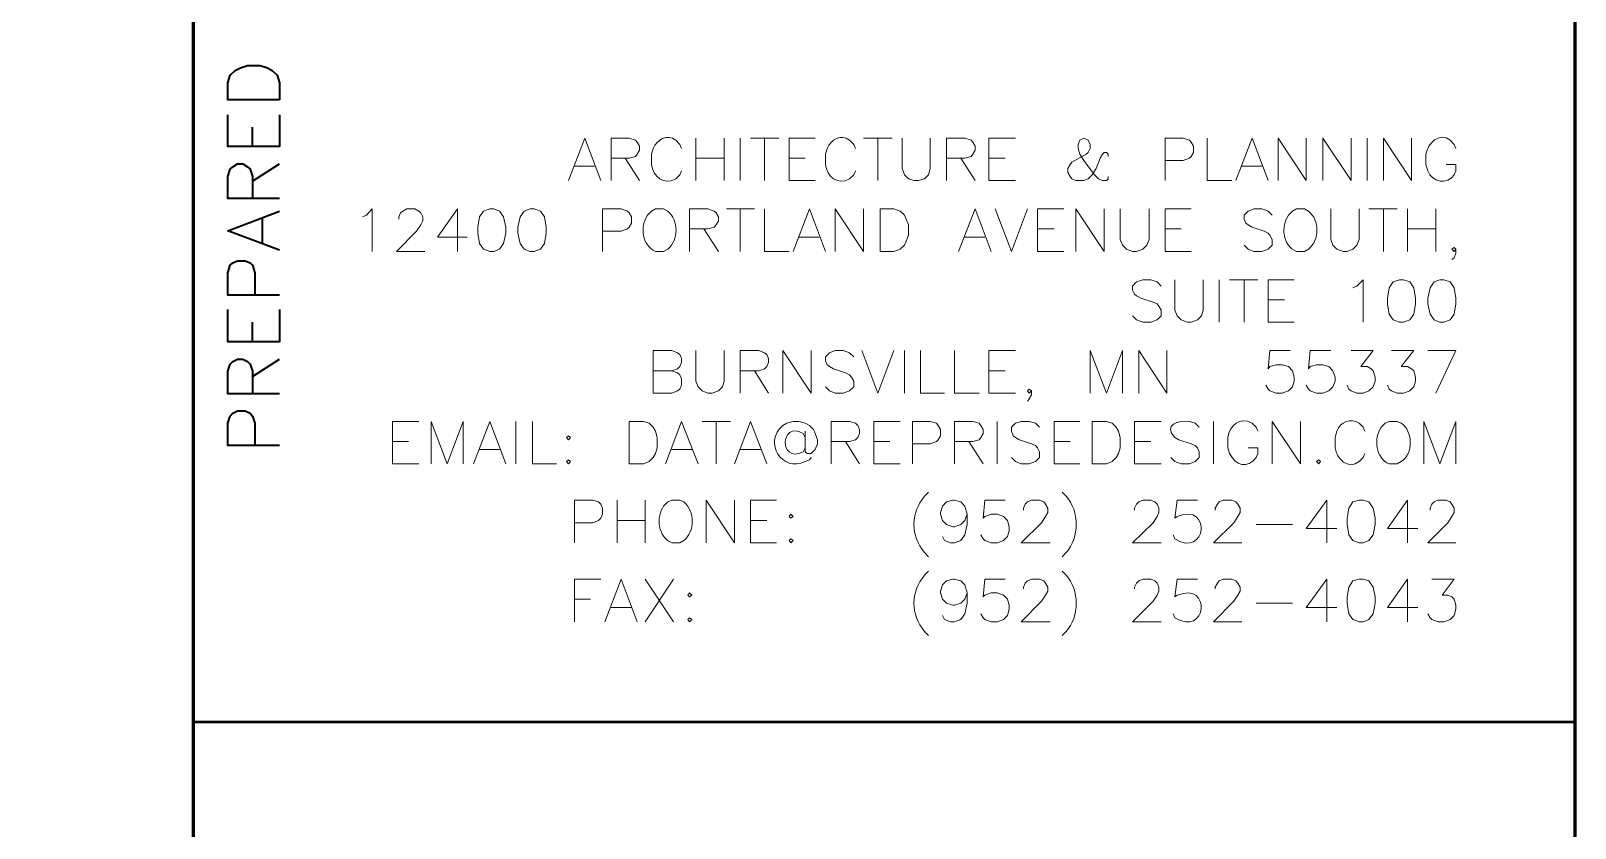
# Model space of a CAD drawing. Header units: inches. Extents: x 5 to 516, y -193 to 129.
# Drawn here: x 113.6 to 116.58, y -177.807 to -176.269 of the extents above; entities that cross this region are included whole.
import ezdxf

# ---------------------------------------------------------------- set-up
doc = ezdxf.new("R2010")
doc.units = ezdxf.units.IN
doc.header["$MEASUREMENT"] = 0
doc.layers.add('PDF8_Geometry', color=7, linetype='Continuous')

msp = doc.modelspace()

# ---------------------------------------------------------------- linework, layer by layer
at = {"layer": 'PDF8_Geometry', "lineweight": 60}
for points in [[(116.5799627, -192.1857845), (116.5799627, -162.1857821), (71.5799591, -162.1857821), (71.5799591, -192.1857845)], [(113.9132959, -162.1857821), (113.9132959, -192.1857845)]]:
    msp.add_lwpolyline(points, dxfattribs=at)
at = {"layer": 'PDF8_Geometry', "lineweight": 35}
msp.add_lwpolyline([(114.0799625, -176.402449), (113.9799625, -176.402449), (113.9799625, -176.3691157), (113.984407, -176.3546712), (113.994407, -176.3457823), (114.004407, -176.3402268), (114.0177403, -176.3357823), (114.0421847, -176.3357823), (114.0566292, -176.3402268), (114.0655181, -176.3457823), (114.0755181, -176.3546712), (114.0799625, -176.3691157)], close=True, dxfattribs=at)
for points in [[(114.0799625, -176.4313376), (114.0799625, -176.4924488), (113.9799625, -176.4924488), (113.9799625, -176.4313376)], [(114.0277402, -176.4924488), (114.0277402, -176.454671)], [(114.0799625, -176.5924492), (113.9799625, -176.5924492), (113.9799625, -176.550227), (113.984407, -176.5357825), (113.9899625, -176.5313381), (113.9988514, -176.5257825), (114.0088514, -176.5257825), (114.0177403, -176.5313381), (114.0232959, -176.5357825), (114.0277403, -176.550227), (114.0277403, -176.5924492)], [(114.0277402, -176.559115), (114.0799624, -176.5257816)], [(114.0799625, -176.6924485), (113.9799625, -176.6546708), (114.0799625, -176.616893)], [(114.0466291, -176.6791157), (114.0466291, -176.631338)], [(114.0799625, -176.7791151), (113.9799625, -176.7791151), (113.9799625, -176.7357817), (113.984407, -176.7213373), (113.9899625, -176.7168929), (113.9988514, -176.7124484), (114.0132959, -176.7124484), (114.0232959, -176.7168929), (114.0277403, -176.7213373), (114.0321847, -176.7357817), (114.0321847, -176.7791151)], [(114.0799625, -176.8068937), (114.0799625, -176.8691159), (113.9799625, -176.8691159), (113.9799625, -176.8068937)], [(114.0277402, -176.8691159), (114.0277402, -176.8313382)], [(114.0799625, -176.9691153), (113.9799625, -176.9691153), (113.9799625, -176.9257819), (113.984407, -176.9124486), (113.9899625, -176.906893), (113.9988514, -176.9024486), (114.0088514, -176.9024486), (114.0177403, -176.906893), (114.0232959, -176.9124486), (114.0277403, -176.9257819), (114.0277403, -176.9691153)], [(114.0277402, -176.9357822), (114.0799624, -176.9024488)], [(114.0799625, -177.0691157), (113.9799625, -177.0691157), (113.9799625, -177.0257824), (113.984407, -177.0124491), (113.9899625, -177.0068935), (113.9988514, -177.0024491), (114.0132959, -177.0024491), (114.0232959, -177.0068935), (114.0277403, -177.0124491), (114.0321847, -177.0257824), (114.0321847, -177.0691157)]]:
    msp.add_lwpolyline(points, dxfattribs=at)
at = {"layer": 'PDF8_Geometry', "lineweight": 15}
for points in [[(114.6377403, -176.558005), (114.6688514, -176.4757828), (114.6999625, -176.558005)], [(114.7199625, -176.558005), (114.7199625, -176.4757828), (114.754407, -176.4757828), (114.7666292, -176.4802273), (114.7699625, -176.4835606), (114.774407, -176.4913384), (114.774407, -176.4991161), (114.7699625, -176.5068939), (114.7666292, -176.5113384), (114.754407, -176.5146717), (114.7199625, -176.5146717)], [(114.883296, -176.4757816), (114.883296, -176.5580039)], [(114.9377402, -176.4757816), (114.9377402, -176.5580039)], [(114.9688515, -176.4757816), (114.9688515, -176.5580039)], [(114.9888515, -176.4757816), (115.043296, -176.4757816)], [(115.0155182, -176.4757816), (115.0155182, -176.5580039)], [(115.1132958, -176.558005), (115.0632958, -176.558005), (115.0632958, -176.4757828), (115.1132958, -176.4757828)], [(115.2066292, -176.4757816), (115.2621848, -176.4757816)], [(115.234407, -176.4757816), (115.234407, -176.5580039)], [(115.2810737, -176.4757816), (115.2810737, -176.5346705), (115.2855182, -176.5468927), (115.293296, -176.5546705), (115.3044071, -176.5580039), (115.3121849, -176.5580039), (115.3244071, -176.5546705), (115.3321849, -176.5468927), (115.3355182, -176.5346705), (115.3355182, -176.4757816)], [(115.3666292, -176.558005), (115.3666292, -176.4757828), (115.4021848, -176.4757828), (115.414407, -176.4802273), (115.4177403, -176.4835606), (115.4221848, -176.4913384), (115.4221848, -176.4991161), (115.4177403, -176.5068939), (115.414407, -176.5113384), (115.4021848, -176.5146717), (115.3666292, -176.5146717)], [(115.4999626, -176.558005), (115.4488515, -176.558005), (115.4488515, -176.4757828), (115.4999626, -176.4757828)], [(115.6788515, -176.511338), (115.6788515, -176.5068936), (115.6755181, -176.5035602), (115.6710737, -176.5035602), (115.6677404, -176.5068936), (115.6632959, -176.5146713), (115.6555181, -176.5346713), (115.6477404, -176.5468936), (115.6399626, -176.5546713), (115.6321848, -176.5580047), (115.6166293, -176.5580047), (115.6088515, -176.5546713), (115.6055181, -176.5502269), (115.6010737, -176.5424491), (115.6010737, -176.5346713), (115.6055181, -176.5268936), (115.6088515, -176.5224491), (115.6366293, -176.5068936), (115.6399626, -176.5035602), (115.644407, -176.4957824), (115.644407, -176.4880047), (115.6399626, -176.4802269), (115.6321848, -176.4757824), (115.624407, -176.4802269), (115.6210737, -176.4880047), (115.6210737, -176.4957824), (115.624407, -176.5068936), (115.6321848, -176.5191158), (115.6521848, -176.5468936), (115.6599626, -176.5546713), (115.6677404, -176.5580047), (115.6755181, -176.5580047), (115.6788515, -176.5546713), (115.6788515, -176.5502269)], [(115.7888515, -176.558005), (115.7888515, -176.4757828), (115.823296, -176.4757828), (115.8355182, -176.4802273), (115.8388515, -176.4835606), (115.843296, -176.4913384), (115.843296, -176.5035606), (115.8388515, -176.5113384), (115.8355182, -176.5146717), (115.823296, -176.5191161), (115.7888515, -176.5191161)], [(115.8699627, -176.4757816), (115.8699627, -176.5580039), (115.9177405, -176.5580039)], [(115.9255183, -176.558005), (115.9566294, -176.4757828), (115.9877405, -176.558005)], [(116.0066292, -176.558005), (116.0066292, -176.4757828), (116.0610737, -176.558005), (116.0610737, -176.4757828)], [(116.093296, -176.558005), (116.093296, -176.4757828), (116.1477405, -176.558005), (116.1477405, -176.4757828)], [(116.1788515, -176.4757816), (116.1788515, -176.5580039)], [(116.2099628, -176.558005), (116.2099628, -176.4757828), (116.2644072, -176.558005), (116.2644072, -176.4757828)], [(114.8010738, -176.4957819), (114.7977405, -176.5068931), (114.7977405, -176.5268931)], [(114.8555182, -176.4957819), (114.8521849, -176.4880042), (114.8444071, -176.4802264)], [(115.1366293, -176.4957819), (115.1332959, -176.5068931), (115.1332959, -176.5268931)], [(115.1910737, -176.4957819), (115.1877404, -176.4880042), (115.1799626, -176.4802264)], [(116.3499627, -176.4957819), (116.3466294, -176.4880042), (116.3388516, -176.4802264)], [(114.6488515, -176.5302273), (114.6877404, -176.5302273)], [(114.7466293, -176.5146712), (114.774407, -176.5580045)], [(114.883296, -176.5146712), (114.9377405, -176.5146712)], [(115.0632958, -176.5146712), (115.0944069, -176.5146712)], [(115.394407, -176.5146712), (115.4221848, -176.5580045)], [(115.4488515, -176.5146712), (115.4799626, -176.5146712)], [(115.9366292, -176.5302273), (115.9755181, -176.5302273)], [(116.292185, -176.5068931), (116.292185, -176.5268931), (116.2955183, -176.5391153)], [(116.3466294, -176.5468931), (116.3499627, -176.5391153), (116.3499627, -176.5268931), (116.3310739, -176.5268931)], [(114.8444071, -176.5546708), (114.8521849, -176.5468931), (114.8555182, -176.5391153)], [(115.1799626, -176.5546708), (115.1877404, -176.5468931), (115.1910737, -176.5391153)], [(114.2399625, -176.6280045), (114.2477403, -176.6246711), (114.2588514, -176.6124489), (114.2588514, -176.6946711)], [(114.3099625, -176.6324487), (114.3099625, -176.6280043), (114.3132958, -176.6202265), (114.3177403, -176.6168932), (114.3255181, -176.6124487), (114.3410736, -176.6124487), (114.3488514, -176.6168932), (114.3521847, -176.6202265), (114.3566292, -176.6280043), (114.3566292, -176.6357821), (114.3521847, -176.6435598), (114.344407, -176.6557821), (114.3055181, -176.6946709), (114.3599625, -176.6946709)], [(114.4232958, -176.6946706), (114.4232958, -176.6124484), (114.3844069, -176.6668928), (114.4421847, -176.6668928)], [(114.703296, -176.6946707), (114.703296, -176.6124484), (114.7388515, -176.6124484), (114.7510738, -176.6168929), (114.7544071, -176.6202262), (114.7588515, -176.628004), (114.7588515, -176.6402262), (114.7544071, -176.648004), (114.7510738, -176.6513373), (114.7388515, -176.6557818), (114.703296, -176.6557818)], [(114.8288513, -176.6168928), (114.8210736, -176.6124484), (114.805518, -176.6124484), (114.7977402, -176.6168928), (114.7899625, -176.6246706)], [(114.8710737, -176.6946707), (114.8710737, -176.6124484), (114.9066293, -176.6124484), (114.9188515, -176.6168929), (114.9221848, -176.6202262), (114.9266293, -176.628004), (114.9266293, -176.6357818), (114.9221848, -176.6435596), (114.9188515, -176.648004), (114.9066293, -176.6513373), (114.8710737, -176.6513373)], [(114.9421848, -176.6124484), (114.9966292, -176.6124484)], [(114.9688515, -176.6124484), (114.9688515, -176.6946706)], [(115.0155182, -176.6124484), (115.0155182, -176.6946706), (115.063296, -176.6946706)], [(115.0710738, -176.6946707), (115.1021849, -176.6124484), (115.133296, -176.6946707)], [(115.1521847, -176.6946707), (115.1521847, -176.6124484), (115.2066292, -176.6946707), (115.2066292, -176.6124484)], [(115.3899625, -176.6946707), (115.4221847, -176.6124484), (115.4532958, -176.6946707)], [(115.4610738, -176.6124484), (115.4921849, -176.6946706), (115.523296, -176.6124484)], [(115.5932958, -176.6946707), (115.5421847, -176.6946707), (115.5421847, -176.6124484), (115.5932958, -176.6124484)], [(115.6166292, -176.6946707), (115.6166292, -176.6124484), (115.6710737, -176.6946707), (115.6710737, -176.6124484)], [(115.7021847, -176.6124484), (115.7021847, -176.6713373), (115.7066292, -176.6824484), (115.7144069, -176.6902262), (115.725518, -176.6946706), (115.7332958, -176.6946706), (115.745518, -176.6902262), (115.7532958, -176.6824484), (115.7577403, -176.6713373), (115.7577403, -176.6124484)], [(115.8388515, -176.6946707), (115.7888515, -176.6946707), (115.7888515, -176.6124484), (115.8388515, -176.6124484)], [(115.9955183, -176.6246713), (115.9877405, -176.6168935), (115.9755183, -176.612449), (115.9599627, -176.612449), (115.9488516, -176.6168935), (115.9410738, -176.6246713), (115.9410738, -176.632449), (115.9444072, -176.6402268), (115.9488516, -176.6435601), (115.9566294, -176.6480046), (115.9799627, -176.6557824), (115.9877405, -176.6591157), (115.9910738, -176.6635601), (115.9955183, -176.6713379), (115.9955183, -176.682449), (115.9877405, -176.6902268), (115.9755183, -176.6946713), (115.9599627, -176.6946713), (115.9488516, -176.6902268), (115.9410738, -176.682449)], [(116.0655181, -176.6168928), (116.0577403, -176.6124484), (116.0421848, -176.6124484), (116.034407, -176.6168928), (116.0266292, -176.6246706)], [(116.1088515, -176.6124484), (116.1088515, -176.6713373), (116.1121849, -176.6824484), (116.1199626, -176.6902262), (116.1321849, -176.6946706), (116.1399626, -176.6946706), (116.1510738, -176.6902262), (116.1588515, -176.6824484), (116.163296, -176.6713373), (116.163296, -176.6124484)], [(116.182185, -176.6124484), (116.2366294, -176.6124484)], [(116.2099628, -176.6124484), (116.2099628, -176.6946706)], [(116.2566292, -176.6124484), (116.2566292, -176.6946706)], [(116.3110737, -176.6124484), (116.3110737, -176.6946706)], [(114.8988515, -176.651338), (114.9266293, -176.6946713)], [(115.5421847, -176.651338), (115.5744069, -176.651338)], [(115.7888515, -176.651338), (115.8199626, -176.651338)], [(116.2566292, -176.651338), (116.3110737, -176.651338)], [(115.0821847, -176.6668929), (115.1210736, -176.6668929)], [(115.4021847, -176.6668929), (115.4410736, -176.6668929)], [(114.805518, -176.6946706), (114.8210736, -176.6946706), (114.8288513, -176.6902262)], [(116.0421848, -176.6946706), (116.0577403, -176.6946706), (116.0655181, -176.6902262)], [(116.3499627, -176.6902264), (116.3466294, -176.6946709), (116.342185, -176.6902264), (116.3466294, -176.6868931), (116.3499627, -176.6902264), (116.3499627, -176.6980042), (116.3466294, -176.7068931), (116.342185, -176.7102264)], [(115.7810738, -176.761338), (115.773296, -176.7535602), (115.7610738, -176.7491158), (115.7455182, -176.7491158), (115.733296, -176.7535602), (115.7255182, -176.761338), (115.7255182, -176.7691158), (115.7299627, -176.7768936), (115.733296, -176.7802269), (115.7421849, -176.7846714), (115.7655182, -176.7924491), (115.773296, -176.7957825), (115.7766293, -176.8002269), (115.7810738, -176.8080047), (115.7810738, -176.8191158), (115.773296, -176.8268936), (115.7610738, -176.831338), (115.7455182, -176.831338), (115.733296, -176.8268936), (115.7255182, -176.8191158)], [(115.8077405, -176.7491152), (115.8077405, -176.8080041), (115.8121849, -176.8191152), (115.8199627, -176.826893), (115.8310738, -176.8313374), (115.8388516, -176.8313374), (115.8510738, -176.826893), (115.8588516, -176.8191152), (115.862185, -176.8080041), (115.862185, -176.7491152)], [(115.893296, -176.7491152), (115.893296, -176.8313374)], [(115.913296, -176.7491152), (115.9677405, -176.7491152)], [(115.9410738, -176.7491152), (115.9410738, -176.8313374)], [(116.0377405, -176.8313374), (115.9877405, -176.8313374), (115.9877405, -176.7491152), (116.0377405, -176.7491152)], [(116.1510737, -176.7646712), (116.1588515, -176.7613379), (116.1710737, -176.7491157), (116.1710737, -176.8313379)], [(115.9877405, -176.7880047), (116.0188517, -176.7880047)], [(114.8010737, -176.9680042), (114.8010737, -176.885782), (114.8366293, -176.885782), (114.8477404, -176.8902264), (114.8521849, -176.8935598), (114.8555182, -176.9013375), (114.8555182, -176.9091153), (114.8521849, -176.9168931), (114.8477404, -176.9213375), (114.8366293, -176.9246709), (114.8010737, -176.9246709)], [(114.883296, -176.8857819), (114.883296, -176.9446708), (114.8877405, -176.9557819), (114.8955182, -176.9635597), (114.9066294, -176.9680042), (114.9144071, -176.9680042), (114.9266294, -176.9635597), (114.9344071, -176.9557819), (114.9377405, -176.9446708), (114.9377405, -176.8857819)], [(114.9688515, -176.9680042), (114.9688515, -176.885782), (115.004407, -176.885782), (115.0155182, -176.8902264), (115.0199626, -176.8935598), (115.0232959, -176.9013375), (115.0232959, -176.9091153), (115.0199626, -176.9168931), (115.0155182, -176.9213375), (115.004407, -176.9246709), (114.9688515, -176.9246709)], [(115.0510738, -176.9680042), (115.0510738, -176.885782), (115.1055182, -176.9680042), (115.1055182, -176.885782)], [(115.1877402, -176.8980048), (115.1799625, -176.890227), (115.1677402, -176.8857826), (115.1521847, -176.8857826), (115.1410736, -176.890227), (115.1332958, -176.8980048), (115.1332958, -176.9057826), (115.1366291, -176.9135603), (115.1410736, -176.9168937), (115.1488514, -176.9213381), (115.1721847, -176.9291159), (115.1799625, -176.9324492), (115.1832958, -176.9368937), (115.1877402, -176.9446715), (115.1877402, -176.9557826), (115.1799625, -176.9635604), (115.1677402, -176.9680048), (115.1521847, -176.9680048), (115.1410736, -176.9635604), (115.1332958, -176.9557826)], [(115.203296, -176.8857819), (115.2344071, -176.9680042), (115.2655182, -176.8857819)], [(115.285518, -176.8857819), (115.285518, -176.9680042)], [(115.3166293, -176.8857819), (115.3166293, -176.9680042), (115.3632959, -176.9680042)], [(115.3821847, -176.8857819), (115.3821847, -176.9680042), (115.4299625, -176.9680042)], [(115.4999626, -176.9680042), (115.4488515, -176.9680042), (115.4488515, -176.885782), (115.4999626, -176.885782)], [(115.644407, -176.9680042), (115.644407, -176.885782), (115.6755181, -176.9680042), (115.7066292, -176.885782), (115.7066292, -176.9680042)], [(115.7377405, -176.9680042), (115.7377405, -176.885782), (115.792185, -176.9680042), (115.792185, -176.885782)], [(116.0299627, -176.8857819), (115.9910739, -176.8857819), (115.9877405, -176.9213375), (115.9910739, -176.916893), (116.0032961, -176.9135597), (116.0144072, -176.9135597), (116.0266294, -176.916893), (116.0344072, -176.9246708), (116.0377405, -176.9368931), (116.0377405, -176.9446708), (116.0344072, -176.9557819), (116.0266294, -176.9635597), (116.0144072, -176.9680042), (116.0032961, -176.9680042), (115.9910739, -176.9635597), (115.9877405, -176.9602264), (115.9832961, -176.9524486)], [(116.1088515, -176.8857819), (116.0688515, -176.8857819), (116.0655182, -176.9213375), (116.0688515, -176.916893), (116.0810738, -176.9135597), (116.093296, -176.9135597), (116.1044071, -176.916893), (116.1121849, -176.9246708), (116.1166293, -176.9368931), (116.1166293, -176.9446708), (116.1121849, -176.9557819), (116.1044071, -176.9635597), (116.093296, -176.9680042), (116.0810738, -176.9680042), (116.0688515, -176.9635597), (116.0655182, -176.9602264), (116.0610738, -176.9524486)], [(116.1477405, -176.8857819), (116.1899628, -176.8857819), (116.1666294, -176.916893), (116.1788517, -176.916893), (116.1866294, -176.9213375), (116.1899628, -176.9246708), (116.1944072, -176.9368931), (116.1944072, -176.9446708), (116.1899628, -176.9557819), (116.182185, -176.9635597), (116.1710739, -176.9680042), (116.1588517, -176.9680042), (116.1477405, -176.9635597), (116.1432961, -176.9602264), (116.1399628, -176.9524486)], [(116.2255183, -176.8857819), (116.2688516, -176.8857819), (116.2444072, -176.916893), (116.2566294, -176.916893), (116.2644072, -176.9213375), (116.2688516, -176.9246708), (116.2721849, -176.9368931), (116.2721849, -176.9446708), (116.2688516, -176.9557819), (116.2610738, -176.9635597), (116.2488516, -176.9680042), (116.2366294, -176.9680042), (116.2255183, -176.9635597), (116.2210738, -176.9602264), (116.2177405, -176.9524486)], [(116.3110737, -176.9680042), (116.3499626, -176.885782), (116.2955182, -176.885782)], [(114.8366293, -176.9246715), (114.8477404, -176.9291159), (114.8521848, -176.9324493), (114.8555182, -176.9402271), (114.8555182, -176.9524493), (114.8521848, -176.9602271), (114.8477404, -176.9635604), (114.8366293, -176.9680048), (114.8010737, -176.9680048)], [(114.9966293, -176.9246715), (115.0232959, -176.9680048)], [(115.4488515, -176.9246715), (115.4799626, -176.9246715)], [(115.5310738, -176.9635599), (115.5266293, -176.9680044), (115.523296, -176.9635599), (115.5266293, -176.9602266), (115.5310738, -176.9635599), (115.5310738, -176.9713377), (115.5266293, -176.9791155), (115.523296, -176.9835599)], [(114.3488513, -177.104671), (114.2977402, -177.104671), (114.2977402, -177.0224487), (114.3488513, -177.0224487)], [(114.3721848, -177.104671), (114.3721848, -177.0224487), (114.4032959, -177.104671), (114.434407, -177.0224487), (114.434407, -177.104671)], [(114.454407, -177.104671), (114.4855181, -177.0224487), (114.5166293, -177.104671)], [(114.535518, -177.0224487), (114.535518, -177.1046709)], [(114.5677403, -177.0224487), (114.5677403, -177.1046709), (114.6144069, -177.1046709)], [(114.824407, -177.104671), (114.8555181, -177.0224487), (114.8877403, -177.104671)], [(114.895518, -177.0224487), (114.9499625, -177.0224487)], [(114.9221847, -177.0224487), (114.9221847, -177.1046709)], [(114.9577403, -177.104671), (114.9888514, -177.0224487), (115.0199625, -177.104671)], [(115.094407, -177.041338), (115.094407, -177.081338), (115.0977404, -177.0846713), (115.1055181, -177.0846713), (115.1132959, -177.0768935), (115.1177404, -177.0657824), (115.1177404, -177.0580046), (115.1132959, -177.0457824), (115.1099626, -177.0380046), (115.1021848, -177.0302268), (115.094407, -177.0257824), (115.0821848, -177.0224491), (115.0710737, -177.0224491), (115.0588515, -177.0257824), (115.0510737, -177.0302268)], [(115.144407, -177.104671), (115.144407, -177.0224487), (115.1799625, -177.0224487), (115.1910737, -177.0257821), (115.1955181, -177.0302265), (115.1988514, -177.0380043), (115.1988514, -177.0457821), (115.1955181, -177.0535599), (115.1910737, -177.0580043), (115.1799625, -177.0613376), (115.144407, -177.0613376)], [(115.2777404, -177.104671), (115.2266293, -177.104671), (115.2266293, -177.0224487), (115.2777404, -177.0224487)], [(115.3010738, -177.104671), (115.3010738, -177.0224487), (115.3355182, -177.0224487), (115.3477405, -177.0257821), (115.3510738, -177.0302265), (115.3555182, -177.0380043), (115.3555182, -177.0502265), (115.3510738, -177.0580043), (115.3477405, -177.0613376), (115.3355182, -177.0657821), (115.3010738, -177.0657821)], [(115.3821847, -177.104671), (115.3821847, -177.0224487), (115.4177403, -177.0224487), (115.4299625, -177.0257821), (115.4332958, -177.0302265), (115.4377403, -177.0380043), (115.4377403, -177.0457821), (115.4332958, -177.0535599), (115.4299625, -177.0580043), (115.4177403, -177.0613376), (115.3821847, -177.0613376)], [(115.464407, -177.0224487), (115.464407, -177.1046709)], [(115.5466293, -177.0335594), (115.5388515, -177.0257816), (115.5266293, -177.0224483), (115.5110737, -177.0224483), (115.4999626, -177.0257816), (115.4921848, -177.0335594), (115.4921848, -177.0413371), (115.4955181, -177.050226), (115.4999626, -177.0535594), (115.5077404, -177.0580038), (115.5310737, -177.0657816), (115.5388515, -177.0691149), (115.5421848, -177.0735594), (115.5466293, -177.0813371), (115.5466293, -177.0924483), (115.5388515, -177.100226), (115.5266293, -177.1046705), (115.5110737, -177.1046705), (115.4999626, -177.100226), (115.4921848, -177.0924483)], [(115.624407, -177.104671), (115.574407, -177.104671), (115.574407, -177.0224487), (115.624407, -177.0224487)], [(115.7810736, -177.104671), (115.7299625, -177.104671), (115.7299625, -177.0224487), (115.7810736, -177.0224487)], [(115.854407, -177.0335594), (115.8466292, -177.0257816), (115.8355181, -177.0224483)], [(115.8821847, -177.0224487), (115.8821847, -177.1046709)], [(115.9677405, -177.041338), (115.9644072, -177.0335602), (115.9566294, -177.0257824)], [(115.9955183, -177.104671), (115.9955183, -177.0224487), (116.0499627, -177.104671), (116.0499627, -177.0224487)], [(116.1199625, -177.041338), (116.1166292, -177.0535602), (116.1166292, -177.0735602)], [(116.174407, -177.041338), (116.1710736, -177.0335602), (116.1632959, -177.0257824)], [(116.2444071, -177.025782), (116.2366293, -177.0224487), (116.2210737, -177.0224487), (116.2132959, -177.025782), (116.2055182, -177.0335598)], [(116.2877405, -177.104671), (116.2877405, -177.0224487), (116.3188516, -177.104671), (116.3499627, -177.0224487), (116.3499627, -177.104671)], [(114.2977402, -177.0613371), (114.3288513, -177.0613371)], [(115.094407, -177.0535597), (115.0899626, -177.0457819)], [(115.1721848, -177.0613371), (115.1988514, -177.1046705)], [(115.2266293, -177.0613371), (115.2577404, -177.0613371)], [(115.4099625, -177.0613371), (115.4377403, -177.1046705)], [(115.574407, -177.0613371), (115.6055182, -177.0613371)], [(115.7299625, -177.0613371), (115.7610736, -177.0613371)], [(115.8077403, -177.0535594), (115.8155181, -177.0580038), (115.8388514, -177.0657816), (115.8466292, -177.0691149), (115.8510736, -177.0735594), (115.854407, -177.0813371), (115.854407, -177.0924483), (115.8466292, -177.100226), (115.8355181, -177.1046705), (115.8199625, -177.1046705), (115.8077403, -177.100226), (115.7999625, -177.0924483)], [(115.9099627, -177.0535602), (115.9099627, -177.0735602), (115.9132961, -177.0846713)], [(114.465518, -177.0768932), (114.5044069, -177.0768932)], [(114.8366293, -177.0768932), (114.8755182, -177.0768932)], [(114.9688515, -177.0768932), (115.0077404, -177.0768932)], [(115.0899626, -177.0813375), (115.094407, -177.0735597)], [(115.094407, -177.1002268), (115.1021848, -177.0968935), (115.1055181, -177.0924491)], [(115.9644072, -177.0924491), (115.9677405, -177.0846713), (115.9677405, -177.0735602), (115.9488516, -177.0735602)], [(116.1632959, -177.1002268), (116.1710736, -177.0924491), (116.174407, -177.0846713)], [(116.2210737, -177.1046709), (116.2366293, -177.1046709), (116.2444071, -177.1002265)], [(115.3321848, -177.1591155), (115.324407, -177.1668932)], [(115.5899625, -177.1591155), (115.5977403, -177.1668932)], [(114.6488515, -177.2568938), (114.6488515, -177.1746716), (114.684407, -177.1746716), (114.6955182, -177.1780049), (114.6999626, -177.1824493), (114.7032959, -177.1902271), (114.7032959, -177.2013382), (114.6999626, -177.209116), (114.6955182, -177.2135605), (114.684407, -177.2180049), (114.6488515, -177.2180049)], [(114.7310738, -177.1746715), (114.7310738, -177.2568938)], [(114.785518, -177.1746715), (114.785518, -177.2568938)], [(114.8599626, -177.1780049), (114.8521848, -177.1746715), (114.8366293, -177.1746715), (114.8288515, -177.1780049), (114.8210737, -177.1857826)], [(114.9032958, -177.2568938), (114.9032958, -177.1746716), (114.9577402, -177.2568938), (114.9577402, -177.1746716)], [(115.0388515, -177.2568938), (114.9888515, -177.2568938), (114.9888515, -177.1746716), (115.0388515, -177.1746716)], [(115.4066293, -177.2013382), (115.4021848, -177.2135605), (115.3944071, -177.2213382), (115.3821848, -177.2257827), (115.3788515, -177.2257827), (115.3666293, -177.2213382), (115.3588515, -177.2135605), (115.3555182, -177.2013382), (115.3555182, -177.1980049), (115.3588515, -177.1857827), (115.3666293, -177.1780049), (115.3788515, -177.1746716), (115.3821848, -177.1746716), (115.3944071, -177.1780049), (115.4021848, -177.1857827), (115.4066293, -177.2013382), (115.4066293, -177.2213382), (115.4021848, -177.2413382), (115.3944071, -177.2524494), (115.3821848, -177.2568938), (115.3744071, -177.2568938), (115.363296, -177.2524494), (115.3588515, -177.2446716)], [(115.4799625, -177.1746715), (115.4410736, -177.1746715), (115.4377402, -177.209116), (115.4410736, -177.2057826), (115.4532958, -177.2013382), (115.4644069, -177.2013382), (115.4766291, -177.2057826), (115.4844069, -177.2135604), (115.4877403, -177.2257826), (115.4877403, -177.2335604), (115.4844069, -177.2446715), (115.4766291, -177.2524493), (115.4644069, -177.2568938), (115.4532958, -177.2568938), (115.4410736, -177.2524493), (115.4377402, -177.249116), (115.4332958, -177.2413382)], [(115.5155183, -177.1935596), (115.5155183, -177.1902263), (115.5188516, -177.1824485), (115.5232961, -177.1780041), (115.5310738, -177.1746708), (115.5466294, -177.1746708), (115.5544072, -177.1780041), (115.5577405, -177.1824485), (115.5621849, -177.1902263), (115.5621849, -177.1980041), (115.5577405, -177.2057819), (115.5499627, -177.2180041), (115.5110738, -177.256893), (115.5666294, -177.256893)], [(115.7299625, -177.1935596), (115.7299625, -177.1902263), (115.7332958, -177.1824485), (115.7377403, -177.1780041), (115.745518, -177.1746708), (115.7610736, -177.1746708), (115.7688514, -177.1780041), (115.7732958, -177.1824485), (115.7766292, -177.1902263), (115.7766292, -177.1980041), (115.7732958, -177.2057819), (115.7655181, -177.2180041), (115.725518, -177.256893), (115.7810736, -177.256893)], [(115.8510738, -177.1746715), (115.8121849, -177.1746715), (115.8077404, -177.209116), (115.8121849, -177.2057826)], [(115.8855182, -177.1935596), (115.8855182, -177.1902263), (115.8899627, -177.1824485), (115.893296, -177.1780041), (115.9010738, -177.1746708), (115.9177405, -177.1746708), (115.9255182, -177.1780041), (115.9288516, -177.1824485), (115.933296, -177.1902263), (115.933296, -177.1980041), (115.9288516, -177.2057819), (115.9210738, -177.2180041), (115.8821849, -177.256893), (115.9366293, -177.256893)], [(116.1010738, -177.2568938), (116.1010738, -177.1746715), (116.0610738, -177.229116), (116.1199627, -177.229116)], [(116.2566292, -177.2568938), (116.2566292, -177.1746715), (116.2177404, -177.229116), (116.2766292, -177.229116)], [(116.2999628, -177.1935596), (116.2999628, -177.1902263), (116.3032961, -177.1824485), (116.3077406, -177.1780041), (116.3155184, -177.1746708), (116.3310739, -177.1746708), (116.3388517, -177.1780041), (116.342185, -177.1824485), (116.3466295, -177.1902263), (116.3466295, -177.1980041), (116.342185, -177.2057819), (116.3344072, -177.2180041), (116.2955184, -177.256893), (116.3499628, -177.256893)], [(114.7310738, -177.21356), (114.7855182, -177.21356)], [(114.9888515, -177.21356), (115.0199626, -177.21356)], [(115.8077404, -177.249116), (115.8044071, -177.2413382)], [(115.964407, -177.2213374), (116.034407, -177.2213374)], [(114.8366293, -177.2568938), (114.8521848, -177.2568938), (114.8599626, -177.2524493)], [(115.324407, -177.2757821), (115.3321848, -177.2835599)], [(115.5977403, -177.2757821), (115.5899625, -177.2835599)], [(114.6488515, -177.4091155), (114.6488515, -177.3268933), (114.6999626, -177.3268933)], [(114.7077402, -177.4091155), (114.7388514, -177.3268933), (114.7699625, -177.4091155)], [(114.785518, -177.3268932), (114.8399624, -177.4091154)], [(114.8399625, -177.3268932), (114.785518, -177.4091154)], [(115.3321848, -177.3113372), (115.324407, -177.3191149)], [(115.4066293, -177.3535599), (115.4021848, -177.3657822), (115.3944071, -177.3735599), (115.3821848, -177.3768933), (115.3788515, -177.3768933), (115.3666293, -177.3735599), (115.3588515, -177.3657822), (115.3555182, -177.3535599), (115.3555182, -177.3502266), (115.3588515, -177.3380044), (115.3666293, -177.3302266), (115.3788515, -177.3268933), (115.3821848, -177.3268933), (115.3944071, -177.3302266), (115.4021848, -177.3380044), (115.4066293, -177.3535599), (115.4066293, -177.3735599), (115.4021848, -177.3935599), (115.3944071, -177.404671), (115.3821848, -177.4091155), (115.3744071, -177.4091155), (115.363296, -177.404671), (115.3588515, -177.3968933)], [(115.4799625, -177.3268932), (115.4410736, -177.3268932), (115.4377402, -177.3613377), (115.4410736, -177.3580043), (115.4532958, -177.3535599), (115.4644069, -177.3535599), (115.4766291, -177.3580043), (115.4844069, -177.3657821), (115.4877403, -177.3768932), (115.4877403, -177.384671), (115.4844069, -177.3968932), (115.4766291, -177.404671), (115.4644069, -177.4091154), (115.4532958, -177.4091154), (115.4410736, -177.404671), (115.4377402, -177.4013377), (115.4332958, -177.3935599)], [(115.5155183, -177.3457825), (115.5155183, -177.3424491), (115.5188516, -177.3346714), (115.5232961, -177.3302269), (115.5310738, -177.3268936), (115.5466294, -177.3268936), (115.5544072, -177.3302269), (115.5577405, -177.3346714), (115.5621849, -177.3424491), (115.5621849, -177.3502269), (115.5577405, -177.3580047), (115.5499627, -177.3691158), (115.5110738, -177.4091158), (115.5666294, -177.4091158)], [(115.5899625, -177.3113372), (115.5977403, -177.3191149)], [(115.7299625, -177.3457825), (115.7299625, -177.3424491), (115.7332958, -177.3346714), (115.7377403, -177.3302269), (115.745518, -177.3268936), (115.7610736, -177.3268936), (115.7688514, -177.3302269), (115.7732958, -177.3346714), (115.7766292, -177.3424491), (115.7766292, -177.3502269), (115.7732958, -177.3580047), (115.7655181, -177.3691158), (115.725518, -177.4091158), (115.7810736, -177.4091158)], [(115.8510738, -177.3268932), (115.8121849, -177.3268932), (115.8077404, -177.3613377), (115.8121849, -177.3580043)], [(115.8855182, -177.3457825), (115.8855182, -177.3424491), (115.8899627, -177.3346714), (115.893296, -177.3302269), (115.9010738, -177.3268936), (115.9177405, -177.3268936), (115.9255182, -177.3302269), (115.9288516, -177.3346714), (115.933296, -177.3424491), (115.933296, -177.3502269), (115.9288516, -177.3580047), (115.9210738, -177.3691158), (115.8821849, -177.4091158), (115.9366293, -177.4091158)], [(116.1010738, -177.4091154), (116.1010738, -177.3268932), (116.0610738, -177.3813377), (116.1199627, -177.3813377)], [(116.2566292, -177.4091154), (116.2566292, -177.3268932), (116.2177404, -177.3813377), (116.2766292, -177.3813377)], [(116.303296, -177.3268932), (116.3466293, -177.3268932), (116.323296, -177.3580043), (116.3344071, -177.3580043), (116.3421849, -177.3613377), (116.3466293, -177.3657821), (116.3499627, -177.3768932), (116.3499627, -177.384671), (116.3466293, -177.3968932), (116.3388516, -177.404671), (116.3266293, -177.4091154), (116.3155182, -177.4091154), (116.303296, -177.404671), (116.2999627, -177.4013377), (116.2955182, -177.3935599)], [(114.6488515, -177.3657828), (114.6799626, -177.3657828)], [(114.7199625, -177.3813377), (114.7588514, -177.3813377)], [(115.8077404, -177.4013377), (115.8044071, -177.3935599)], [(115.964407, -177.3735602), (116.034407, -177.3735602)], [(115.324407, -177.4280038), (115.3321848, -177.4357816)], [(115.5977403, -177.4280038), (115.5899625, -177.4357816)]]:
    msp.add_lwpolyline(points, dxfattribs=at)
for points in [[(114.485518, -176.6124484), (114.4732958, -176.6168928), (114.465518, -176.628004), (114.4621847, -176.648004), (114.4621847, -176.6591151), (114.465518, -176.6791151), (114.4732958, -176.6902262), (114.485518, -176.6946706), (114.4932958, -176.6946706), (114.5044069, -176.6902262), (114.5121847, -176.6791151), (114.5166291, -176.6591151), (114.5166291, -176.648004), (114.5121847, -176.628004), (114.5044069, -176.6168928), (114.4932958, -176.6124484)], [(114.5632957, -176.6124484), (114.5521846, -176.6168928), (114.5444068, -176.628004), (114.5399624, -176.648004), (114.5399624, -176.6591151), (114.5444068, -176.6791151), (114.5521846, -176.6902262), (114.5632957, -176.6946706), (114.5710735, -176.6946706), (114.5832957, -176.6902262), (114.5910735, -176.6791151), (114.5944068, -176.6591151), (114.5944068, -176.648004), (114.5910735, -176.628004), (114.5832957, -176.6168928), (114.5710735, -176.6124484)], [(115.2388515, -176.6946707), (115.2388515, -176.6124484), (115.2655182, -176.6124484), (115.2777404, -176.6168929), (115.2855182, -176.6246707), (115.2888515, -176.6324484), (115.293296, -176.6435596), (115.293296, -176.6635596), (115.2888515, -176.6746707), (115.2855182, -176.6824484), (115.2777404, -176.6902262), (115.2655182, -176.6946707)], [(116.2410738, -176.7491152), (116.2288515, -176.7535596), (116.2210738, -176.7646707), (116.2177404, -176.7846707), (116.2177404, -176.7957818), (116.2210738, -176.8157818), (116.2288515, -176.826893), (116.2410738, -176.8313374), (116.2488515, -176.8313374), (116.2610738, -176.826893), (116.2688515, -176.8157818), (116.2721849, -176.7957818), (116.2721849, -176.7846707), (116.2688515, -176.7646707), (116.2610738, -176.7535596), (116.2488515, -176.7491152)], [(116.3188515, -176.7491152), (116.3077404, -176.7535596), (116.2999626, -176.7646707), (116.2955181, -176.7846707), (116.2955181, -176.7957818), (116.2999626, -176.8157818), (116.3077404, -176.826893), (116.3188515, -176.8313374), (116.3266293, -176.8313374), (116.3388515, -176.826893), (116.3466293, -176.8157818), (116.3499626, -176.7957818), (116.3499626, -176.7846707), (116.3466293, -176.7646707), (116.3388515, -176.7535596), (116.3266293, -176.7491152)], [(114.754407, -177.104671), (114.754407, -177.0224487), (114.7821848, -177.0224487), (114.7932959, -177.0257821), (114.8010737, -177.0335599), (114.8055181, -177.0413376), (114.8088514, -177.0535599), (114.8088514, -177.0735599), (114.8055181, -177.084671), (114.8010737, -177.0924488), (114.7932959, -177.1002265), (114.7821848, -177.104671)], [(115.6477405, -177.104671), (115.6477405, -177.0224487), (115.6755183, -177.0224487), (115.6866294, -177.0257821), (115.6944072, -177.0335599), (115.6988516, -177.0413376), (115.7021849, -177.0535599), (115.7021849, -177.0735599), (115.6988516, -177.084671), (115.6944072, -177.0924488), (115.6866294, -177.1002265), (115.6755183, -177.104671)], [(114.6377403, -177.0502265), (114.6332958, -177.0535598), (114.6377403, -177.0580043), (114.6410736, -177.0535598)], [(114.6377403, -177.0968935), (114.6332958, -177.1002268), (114.6377403, -177.1046713), (114.6410736, -177.1002268)], [(116.0855183, -177.0968935), (116.0810739, -177.1002268), (116.0855183, -177.1046713), (116.0888516, -177.1002268)], [(116.163296, -177.1746715), (116.1510738, -177.1780049), (116.143296, -177.1902271), (116.1399627, -177.209116), (116.1399627, -177.2213382), (116.143296, -177.2413382), (116.1510738, -177.2524493), (116.163296, -177.2568938), (116.1710738, -177.2568938), (116.1821849, -177.2524493), (116.1899627, -177.2413382), (116.1944071, -177.2213382), (116.1944071, -177.209116), (116.1899627, -177.1902271), (116.1821849, -177.1780049), (116.1710738, -177.1746715)], [(115.0666293, -177.2013382), (115.0632959, -177.2057827), (115.0666293, -177.209116), (115.0710737, -177.2057827)], [(115.0666293, -177.2491152), (115.0632959, -177.2524485), (115.0666293, -177.256893), (115.0710737, -177.2524485)], [(116.163296, -177.3268932), (116.1510738, -177.3302266), (116.143296, -177.3424488), (116.1399627, -177.3613377), (116.1399627, -177.3735599), (116.143296, -177.3935599), (116.1510738, -177.404671), (116.163296, -177.4091154), (116.1710738, -177.4091154), (116.1821849, -177.404671), (116.1899627, -177.3935599), (116.1944071, -177.3735599), (116.1944071, -177.3613377), (116.1899627, -177.3424488), (116.1821849, -177.3302266), (116.1710738, -177.3268932)], [(114.8710737, -177.3535599), (114.8677404, -177.3580044), (114.8710737, -177.3613377), (114.8755182, -177.3580044)], [(114.8710737, -177.401338), (114.8677404, -177.4046714), (114.8710737, -177.4091158), (114.8755182, -177.4046714)]]:
    msp.add_lwpolyline(points, close=True, dxfattribs=at)
at = {"layer": 'PDF8_Geometry', "lineweight": 50}
msp.add_lwpolyline([(113.9132959, -177.6024489), (116.5799627, -177.6024489)], dxfattribs=at)
at = {"layer": 'PDF8_Geometry', "lineweight": 15}
for points in [[(114.8444071, -176.4802264), (114.8275182, -176.4665412), (114.8083516, -176.4791708), (114.8010738, -176.4957819)], [(115.1799626, -176.4802264), (115.1630737, -176.4665412), (115.1439071, -176.4791708), (115.1366293, -176.4957819)], [(116.3388516, -176.4802264), (116.3178331, -176.4635412), (116.2950183, -176.4859116), (116.292185, -176.5068931)], [(114.7977405, -176.5268931), (114.8008516, -176.5507449), (114.8208145, -176.5675783), (114.8444071, -176.5546708)], [(115.1332959, -176.5268931), (115.1364071, -176.5507449), (115.15637, -176.5675783), (115.1799626, -176.5546708)], [(116.2955183, -176.5391153), (116.3044998, -176.5621894), (116.3329627, -176.5661338), (116.3466294, -176.5468931)], [(114.7899625, -176.6246706), (114.7747217, -176.6460225), (114.7792032, -176.6839299), (114.805518, -176.6946706)], [(114.8288513, -176.6902262), (114.8505365, -176.6721336), (114.8505365, -176.6349854), (114.8288513, -176.6168928)], [(116.0266292, -176.6246706), (116.0113885, -176.6460225), (116.0158699, -176.6839299), (116.0421848, -176.6946706)], [(116.0655181, -176.6902262), (116.0872033, -176.6721336), (116.0872033, -176.6349854), (116.0655181, -176.6168928)], [(115.0510737, -177.0302268), (115.0124626, -177.0633565), (115.0493885, -177.1215417), (115.094407, -177.1002268)], [(115.0899626, -177.0457819), (115.0457959, -177.0205226), (115.0422404, -177.1046152), (115.0899626, -177.0813375)], [(115.8355181, -177.0224483), (115.8140551, -177.0188557), (115.7844625, -177.0298371), (115.8077403, -177.0535594)], [(115.9566294, -177.0257824), (115.9330183, -177.012875), (115.9130924, -177.0296898), (115.9099627, -177.0535602)], [(116.1632959, -177.0257824), (116.1457403, -177.015875), (116.1275551, -177.0231342), (116.1199625, -177.041338)], [(116.2055182, -177.0335598), (116.191333, -177.056282), (116.1944811, -177.0928561), (116.2210737, -177.1046709)], [(116.2444071, -177.1002265), (116.2677589, -177.0845783), (116.2675367, -177.0414672), (116.2444071, -177.025782)], [(115.9132961, -177.0846713), (115.924259, -177.1076713), (115.9473331, -177.1146713), (115.9644072, -177.0924491)], [(116.1166292, -177.0735602), (116.119444, -177.0945417), (116.1422773, -177.116912), (116.1632959, -177.1002268)], [(114.8210737, -177.1857826), (114.8063145, -177.2068382), (114.8096107, -177.2460049), (114.8366293, -177.2568938)], [(114.8599626, -177.2524493), (114.8817774, -177.2344863), (114.8815737, -177.1960234), (114.8599626, -177.1780049)], [(115.324407, -177.1668932), (115.2971662, -177.2000784), (115.2971662, -177.242597), (115.324407, -177.2757821)], [(115.5977403, -177.1668932), (115.6236662, -177.1957636), (115.6236662, -177.2469118), (115.5977403, -177.2757821)], [(115.8121849, -177.2057826), (115.8797775, -177.1783937), (115.8691664, -177.2878752), (115.8077404, -177.249116)], [(115.324407, -177.3191149), (115.2971662, -177.3523001), (115.2971662, -177.3948187), (115.324407, -177.4280038)], [(115.5977403, -177.3191149), (115.6236662, -177.3479853), (115.6236662, -177.3991335), (115.5977403, -177.4280038)], [(115.8121849, -177.3580043), (115.8799071, -177.3305599), (115.8689812, -177.4400784), (115.8077404, -177.4013377)]]:
    msp.add_open_spline(points, degree=3, dxfattribs=at)

doc.saveas('drawing.dxf')
